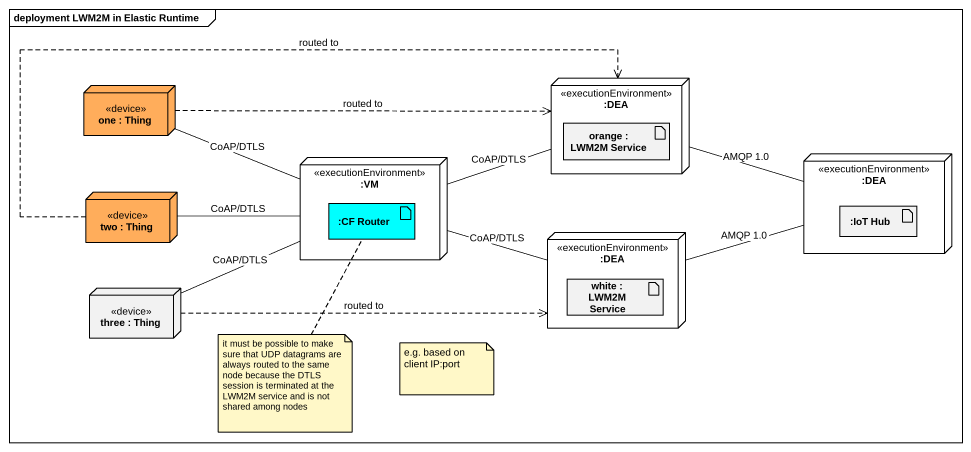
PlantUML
@startuml
mainframe deployment LWM2M in Elastic Runtime
node "one : Thing" as one <<device>> #FFAD5B
node ":DEA" as DEA <<executionEnvironment>> {
  artifact "orange : LWM2M Service" as orange
}
node ":VM" as VM <<executionEnvironment>> {
  artifact ":CF Router" as CF_Router #00FFFF
}
node ":DEA" as DEA_2 <<executionEnvironment>> {
  artifact ":IoT Hub" as IoT_Hub
}
node "two : Thing" as two <<device>> #FFAD5B
node ":DEA" as DEA_3 <<executionEnvironment>> {
  artifact "white : LWM2M Service" as white
}
node "three : Thing" as three <<device>>
one .right.> DEA : routed to
one -right- VM : CoAP/DTLS
DEA -right- DEA_2 : AMQP 1.0
VM -right- DEA : CoAP/DTLS
VM -right- DEA_3 : CoAP/DTLS
two .right.> DEA : routed to
two -right- VM : CoAP/DTLS
DEA_3 -right- DEA_2 : AMQP 1.0
three -right- VM : CoAP/DTLS
three .right.> DEA_3 : routed to
note bottom of CF_Router : it must be possible to make sure that UDP datagrams are always routed to the same node because the DTLS session is terminated at the LWM2M service and is not shared among nodes
note as N2
  e.g. based on client IP:port
end note
@enduml
